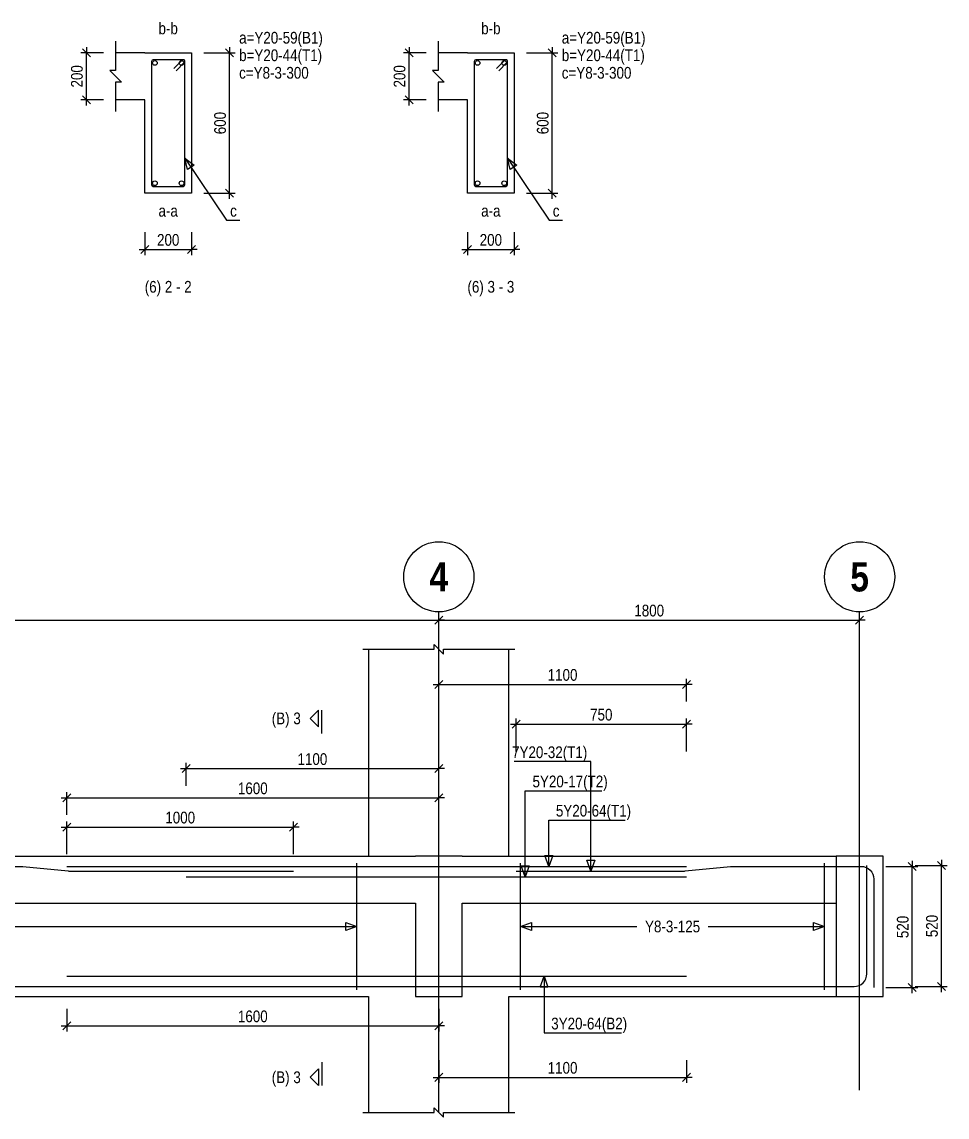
# Model space of a CAD drawing. Extents: x 0 to 206258, y -403073 to 0.
# Drawn here: x 54177 to 62092, y -291084 to -281719 of the extents above; entities that cross this region are included whole.
import ezdxf
from ezdxf.enums import TextEntityAlignment as Align
from ezdxf.lldxf.tags import DXFTag

# ---------------------------------------------------------------- set-up
doc = ezdxf.new("R2010")
doc.units = 0
doc.header["$LTSCALE"] = 1000
for name, color, linetype in [('Axis Circle(Dir 2)', 150, 'Continuous'), ('Axis Label(Dir 1)', 7, 'Continuous'), ('Axis Line(Dir 2)', 150, 'CENTER2'), ('Break Line', 5, 'Continuous'), ('Dimension Line', 5, 'Continuous'), ('Front Elevation Line', 40, 'Continuous'), ('Leader Line', 5, 'Continuous'), ('Link Line', 3, 'Continuous'), ('Rebar Label', 6, 'Continuous'), ('Rebar Line', 7, 'Continuous'), ('Section Label', 1, 'Continuous'), ('Section Line', 1, 'Continuous'), ('Top Rebar Label', 6, 'Continuous'), ('Top Rebar Line', 7, 'Continuous')]:
    doc.layers.add(name, color=color, linetype=linetype)
for name, color, linetype, true_color in [('Back Elevation Line', 191, 'HIDDEN2', 0xd4aaff), ('Beam Line(D)', 112, 'Continuous', 0x00bd5e), ('Link Label', 94, 'Continuous', 0x008100)]:
    doc.layers.add(name, color=color, linetype=linetype, true_color=true_color)
doc.styles.add('Axis Label(Dir 1)', font='ARIALNB.TTF', dxfattribs={"height": 250})
doc.styles.add('Dimension Text', font='ARIALN.TTF', dxfattribs={"height": 100})
doc.styles.add('Link Label', font='ARIALN.TTF', dxfattribs={"height": 100})
doc.styles.add('Rebar Label', font='ARIALN.TTF', dxfattribs={"height": 100})
doc.styles.add('Section Label', font='ARIALN.TTF', dxfattribs={"height": 100})
doc.styles.add('Top Rebar Label', font='ARIALN.TTF', dxfattribs={"height": 100})
tags = doc.linetypes.add('CENTER2', pattern=[1.125, 0.75, -0.125, 0.125, -0.125]).pattern_tags.tags
tags[10:11] = [DXFTag(74, 4), DXFTag(75, 0), DXFTag(340, '0'), DXFTag(46, 0.0), DXFTag(50, 0.0), DXFTag(44, 0.0), DXFTag(45, 0.0)]
tags[8:9] = [DXFTag(74, 4), DXFTag(75, 0), DXFTag(340, '0'), DXFTag(46, 0.0), DXFTag(50, 0.0), DXFTag(44, 0.0), DXFTag(45, 0.0)]
tags[6:7] = [DXFTag(74, 4), DXFTag(75, 0), DXFTag(340, '0'), DXFTag(46, 0.0), DXFTag(50, 0.0), DXFTag(44, 0.0), DXFTag(45, 0.0)]
tags[4:5] = [DXFTag(74, 4), DXFTag(75, 0), DXFTag(340, '0'), DXFTag(46, 0.0), DXFTag(50, 0.0), DXFTag(44, 0.0), DXFTag(45, 0.0)]
tags = doc.linetypes.add('HIDDEN2', pattern=[0.1875, 0.125, -0.0625]).pattern_tags.tags
tags[6:7] = [DXFTag(74, 4), DXFTag(75, 0), DXFTag(340, '0'), DXFTag(46, 0.0), DXFTag(50, 0.0), DXFTag(44, 0.0), DXFTag(45, 0.0)]
tags[4:5] = [DXFTag(74, 4), DXFTag(75, 0), DXFTag(340, '0'), DXFTag(46, 0.0), DXFTag(50, 0.0), DXFTag(44, 0.0), DXFTag(45, 0.0)]
doc.dimstyles.new('BEAM', dxfattribs={"dimtxt": 100, "dimasz": 30, "dimexe": 48.3, "dimexo": 103.5, "dimgap": 30, "dimtad": 1, "dimtoh": 1, "dimdec": 1, "dimlfac": 0.5, "dimdsep": 46, "dimtxsty": 'Dimension Text', "dimblk": 'PCDIM_TICK', "dimcen": 0.09, "dimclrd": 5, "dimclre": 5, "dimclrt": 5, "dimadec": 1, "dimazin": 0, "dimtp": 1, "dimtm": 1, "dimtfac": 1, "dimtdec": 4, "dimtofl": 0, "dimtmove": 0, "dimatfit": 3, "dimfxl": 1, "dimtolj": 1, "dimtzin": 0, "dimarcsym": 0})

# ---------------------------------------------------------------- blocks, each defined once
blk = doc.blocks.new('PCDIM_TICK')
at = {"layer": 'Dimension Line', "color": 0, "transparency": 33554687}
for p, q in [((1.15, 1.15), (-1.15, -1.15)), ((1.61, 0), (0, 0))]:
    blk.add_line(p, q, dxfattribs=at)
blk = doc.blocks.new('*U3566')
at = {"layer": 'Dimension Line', "color": 5, "true_color": 0x0000ff, "transparency": 16777216}
for p, q in [((55732.4, -281984.3), (56002.2, -281984.3)), ((55953.9, -283184.3), (55953.9, -281984.3)), ((55732.4, -283184.3), (56002.2, -283184.3))]:
    blk.add_line(p, q, dxfattribs=at)
at = {"layer": 'Dimension Line', "color": 5, "true_color": 0x0000ff, "transparency": 16777216, "xscale": 30, "yscale": 30}
for p, rotation in [((55953.9, -281984.3), 89.99999999999447), ((55953.9, -283184.3), 269.9999999999834)]:
    blk.add_blockref('PCDIM_TICK', p, dxfattribs=dict(at, rotation=rotation))
at = {"layer": 'Dimension Line', "color": 5, "true_color": 0x0000ff, "transparency": 16777216, "insert": (55923.9, -282584.3), "char_height": 100, "width": 181.97, "attachment_point": 8, "rotation": 90, "style": 'Dimension Text'}
blk.add_mtext('600', dxfattribs=at)
blk = doc.blocks.new('*U3567')
at = {"layer": 'Dimension Line', "color": 5, "true_color": 0x0000ff, "transparency": 16777216}
for p, q in [((54875.4, -281984.3), (54680.6, -281984.3)), ((54728.9, -282384.3), (54728.9, -281984.3)), ((54875.4, -282384.3), (54680.6, -282384.3))]:
    blk.add_line(p, q, dxfattribs=at)
at = {"layer": 'Dimension Line', "color": 5, "true_color": 0x0000ff, "transparency": 16777216, "xscale": 30, "yscale": 30}
for p, rotation in [((54728.9, -281984.3), 89.99999999999447), ((54728.9, -282384.3), 269.9999999999834)]:
    blk.add_blockref('PCDIM_TICK', p, dxfattribs=dict(at, rotation=rotation))
at = {"layer": 'Dimension Line', "color": 5, "true_color": 0x0000ff, "transparency": 16777216, "insert": (54698.9, -282184.3), "char_height": 100, "width": 182.775, "attachment_point": 8, "rotation": 90, "style": 'Dimension Text'}
blk.add_mtext('200', dxfattribs=at)
blk = doc.blocks.new('*U3568')
at = {"layer": 'Dimension Line', "color": 5, "true_color": 0x0000ff, "transparency": 16777216}
for p, q in [((55228.9, -283517.8), (55228.9, -283712.6)), ((55628.9, -283517.8), (55628.9, -283712.6)), ((55228.9, -283664.3), (55628.9, -283664.3))]:
    blk.add_line(p, q, dxfattribs=at)
at = {"layer": 'Dimension Line', "color": 5, "true_color": 0x0000ff, "transparency": 16777216, "xscale": 30, "yscale": 30, "rotation": 180.0000000000004}
blk.add_blockref('PCDIM_TICK', (55228.9, -283664.3), dxfattribs=at)
at = {"layer": 'Dimension Line', "color": 5, "true_color": 0x0000ff, "transparency": 16777216, "xscale": 30, "yscale": 30}
blk.add_blockref('PCDIM_TICK', (55628.9, -283664.3), dxfattribs=at)
at = {"layer": 'Dimension Line', "color": 5, "true_color": 0x0000ff, "transparency": 16777216, "insert": (55428.9, -283634.3), "char_height": 100, "width": 182.775, "attachment_point": 8, "style": 'Dimension Text'}
blk.add_mtext('200', dxfattribs=at)
blk = doc.blocks.new('*U3569')
at = {"layer": 'Dimension Line', "color": 5, "true_color": 0x0000ff, "transparency": 16777216}
for p, q in [((58492.6, -281984.3), (58762.4, -281984.3)), ((58714.1, -283184.3), (58714.1, -281984.3)), ((58492.6, -283184.3), (58762.4, -283184.3))]:
    blk.add_line(p, q, dxfattribs=at)
at = {"layer": 'Dimension Line', "color": 5, "true_color": 0x0000ff, "transparency": 16777216, "xscale": 30, "yscale": 30}
for p, rotation in [((58714.1, -281984.3), 89.99999999999447), ((58714.1, -283184.3), 269.9999999999834)]:
    blk.add_blockref('PCDIM_TICK', p, dxfattribs=dict(at, rotation=rotation))
at = {"layer": 'Dimension Line', "color": 5, "true_color": 0x0000ff, "transparency": 16777216, "insert": (58684.1, -282584.3), "char_height": 100, "width": 181.97, "attachment_point": 8, "rotation": 90, "style": 'Dimension Text'}
blk.add_mtext('600', dxfattribs=at)
blk = doc.blocks.new('*U3570')
at = {"layer": 'Dimension Line', "color": 5, "true_color": 0x0000ff, "transparency": 16777216}
for p, q in [((57635.6, -281984.3), (57440.8, -281984.3)), ((57489.1, -282384.3), (57489.1, -281984.3)), ((57635.6, -282384.3), (57440.8, -282384.3))]:
    blk.add_line(p, q, dxfattribs=at)
at = {"layer": 'Dimension Line', "color": 5, "true_color": 0x0000ff, "transparency": 16777216, "xscale": 30, "yscale": 30}
for p, rotation in [((57489.1, -281984.3), 89.99999999999447), ((57489.1, -282384.3), 269.9999999999834)]:
    blk.add_blockref('PCDIM_TICK', p, dxfattribs=dict(at, rotation=rotation))
at = {"layer": 'Dimension Line', "color": 5, "true_color": 0x0000ff, "transparency": 16777216, "insert": (57459.1, -282184.3), "char_height": 100, "width": 182.775, "attachment_point": 8, "rotation": 90, "style": 'Dimension Text'}
blk.add_mtext('200', dxfattribs=at)
blk = doc.blocks.new('*U3571')
at = {"layer": 'Dimension Line', "color": 5, "true_color": 0x0000ff, "transparency": 16777216}
for p, q in [((57989.1, -283517.8), (57989.1, -283712.6)), ((58389.1, -283517.8), (58389.1, -283712.6)), ((57989.1, -283664.3), (58389.1, -283664.3))]:
    blk.add_line(p, q, dxfattribs=at)
at = {"layer": 'Dimension Line', "color": 5, "true_color": 0x0000ff, "transparency": 16777216, "xscale": 30, "yscale": 30, "rotation": 180.0000000000004}
blk.add_blockref('PCDIM_TICK', (57989.1, -283664.3), dxfattribs=at)
at = {"layer": 'Dimension Line', "color": 5, "true_color": 0x0000ff, "transparency": 16777216, "xscale": 30, "yscale": 30}
blk.add_blockref('PCDIM_TICK', (58389.1, -283664.3), dxfattribs=at)
at = {"layer": 'Dimension Line', "color": 5, "true_color": 0x0000ff, "transparency": 16777216, "insert": (58189.1, -283634.3), "char_height": 100, "width": 182.775, "attachment_point": 8, "style": 'Dimension Text'}
blk.add_mtext('200', dxfattribs=at)
blk = doc.blocks.new('*U3606')
at = {"layer": 'Dimension Line', "color": 5, "true_color": 0x0000ff, "transparency": 16777216}
for p, q in [((54561.6, -288836.8), (54561.6, -288556)), ((54561.6, -288604.3), (56501.6, -288604.3)), ((56501.6, -288836.8), (56501.6, -288556))]:
    blk.add_line(p, q, dxfattribs=at)
at = {"layer": 'Dimension Line', "color": 5, "true_color": 0x0000ff, "transparency": 16777216, "xscale": 30, "yscale": 30, "rotation": 180.0000000000004}
blk.add_blockref('PCDIM_TICK', (54561.6, -288604.3), dxfattribs=at)
at = {"layer": 'Dimension Line', "color": 5, "true_color": 0x0000ff, "transparency": 16777216, "xscale": 30, "yscale": 30}
blk.add_blockref('PCDIM_TICK', (56501.6, -288604.3), dxfattribs=at)
at = {"layer": 'Dimension Line', "color": 5, "true_color": 0x0000ff, "transparency": 16777216, "insert": (55531.6, -288574.3), "char_height": 100, "width": 238.405, "attachment_point": 8, "style": 'Dimension Text'}
blk.add_mtext('1000', dxfattribs=at)
blk = doc.blocks.new('*U3607')
at = {"layer": 'Dimension Line', "color": 5, "true_color": 0x0000ff, "transparency": 16777216}
for p, q in [((54561.6, -288500.8), (54561.6, -288306)), ((54561.6, -288354.3), (57743.6, -288354.3)), ((57743.6, -288500.8), (57743.6, -288306))]:
    blk.add_line(p, q, dxfattribs=at)
at = {"layer": 'Dimension Line', "color": 5, "true_color": 0x0000ff, "transparency": 16777216, "xscale": 30, "yscale": 30, "rotation": 180.0000000000004}
blk.add_blockref('PCDIM_TICK', (54561.6, -288354.3), dxfattribs=at)
at = {"layer": 'Dimension Line', "color": 5, "true_color": 0x0000ff, "transparency": 16777216, "xscale": 30, "yscale": 30}
blk.add_blockref('PCDIM_TICK', (57743.6, -288354.3), dxfattribs=at)
at = {"layer": 'Dimension Line', "color": 5, "true_color": 0x0000ff, "transparency": 16777216, "insert": (56152.6, -288324.3), "char_height": 100, "width": 238.405, "attachment_point": 8, "style": 'Dimension Text'}
blk.add_mtext('1600', dxfattribs=at)
blk = doc.blocks.new('*U3608')
at = {"layer": 'Dimension Line', "color": 5, "true_color": 0x0000ff, "transparency": 16777216}
for p, q in [((55581.6, -288250.8), (55581.6, -288056)), ((57743.6, -288250.8), (57743.6, -288056)), ((55581.6, -288104.3), (57743.6, -288104.3))]:
    blk.add_line(p, q, dxfattribs=at)
at = {"layer": 'Dimension Line', "color": 5, "true_color": 0x0000ff, "transparency": 16777216, "xscale": 30, "yscale": 30, "rotation": 180.0000000000004}
blk.add_blockref('PCDIM_TICK', (55581.6, -288104.3), dxfattribs=at)
at = {"layer": 'Dimension Line', "color": 5, "true_color": 0x0000ff, "transparency": 16777216, "xscale": 30, "yscale": 30}
blk.add_blockref('PCDIM_TICK', (57743.6, -288104.3), dxfattribs=at)
at = {"layer": 'Dimension Line', "color": 5, "true_color": 0x0000ff, "transparency": 16777216, "insert": (56662.6, -288074.3), "char_height": 100, "width": 238.405, "attachment_point": 8, "style": 'Dimension Text'}
blk.add_mtext('1100', dxfattribs=at)
blk = doc.blocks.new('*U3609')
at = {"layer": 'Dimension Line', "color": 5, "true_color": 0x0000ff, "transparency": 16777216}
for p, q in [((54561.6, -290157.8), (54561.6, -290352.6)), ((57743.6, -290157.8), (57743.6, -290352.6)), ((54561.6, -290304.3), (57743.6, -290304.3))]:
    blk.add_line(p, q, dxfattribs=at)
at = {"layer": 'Dimension Line', "color": 5, "true_color": 0x0000ff, "transparency": 16777216, "xscale": 30, "yscale": 30, "rotation": 180.0000000000004}
blk.add_blockref('PCDIM_TICK', (54561.6, -290304.3), dxfattribs=at)
at = {"layer": 'Dimension Line', "color": 5, "true_color": 0x0000ff, "transparency": 16777216, "xscale": 30, "yscale": 30}
blk.add_blockref('PCDIM_TICK', (57743.6, -290304.3), dxfattribs=at)
at = {"layer": 'Dimension Line', "color": 5, "true_color": 0x0000ff, "transparency": 16777216, "insert": (56152.6, -290274.3), "char_height": 100, "width": 238.405, "attachment_point": 8, "style": 'Dimension Text'}
blk.add_mtext('1600', dxfattribs=at)
blk = doc.blocks.new('*U3612')
at = {"layer": 'Dimension Line', "color": 5, "true_color": 0x0000ff, "transparency": 16777216}
for p, q in [((47343.6, -286980.8), (47343.6, -286786)), ((47343.6, -286834.3), (57743.6, -286834.3)), ((57743.6, -286980.8), (57743.6, -286786))]:
    blk.add_line(p, q, dxfattribs=at)
at = {"layer": 'Dimension Line', "color": 5, "true_color": 0x0000ff, "transparency": 16777216, "xscale": 30, "yscale": 30, "rotation": 180.0000000000004}
blk.add_blockref('PCDIM_TICK', (47343.6, -286834.3), dxfattribs=at)
at = {"layer": 'Dimension Line', "color": 5, "true_color": 0x0000ff, "transparency": 16777216, "xscale": 30, "yscale": 30}
blk.add_blockref('PCDIM_TICK', (57743.6, -286834.3), dxfattribs=at)
at = {"layer": 'Dimension Line', "color": 5, "true_color": 0x0000ff, "transparency": 16777216, "insert": (52543.6, -286804.3), "char_height": 100, "width": 245.979, "attachment_point": 8, "style": 'Dimension Text'}
blk.add_mtext('5200', dxfattribs=at)
blk = doc.blocks.new('*U3622')
at = {"layer": 'Dimension Line', "color": 5, "true_color": 0x0000ff, "transparency": 16777216}
for p, q in [((58405.6, -287956.8), (58405.6, -287676)), ((59861.6, -287956.8), (59861.6, -287676)), ((58405.6, -287724.3), (59861.6, -287724.3))]:
    blk.add_line(p, q, dxfattribs=at)
at = {"layer": 'Dimension Line', "color": 5, "true_color": 0x0000ff, "transparency": 16777216, "xscale": 30, "yscale": 30, "rotation": 180.0000000000004}
blk.add_blockref('PCDIM_TICK', (58405.6, -287724.3), dxfattribs=at)
at = {"layer": 'Dimension Line', "color": 5, "true_color": 0x0000ff, "transparency": 16777216, "xscale": 30, "yscale": 30}
blk.add_blockref('PCDIM_TICK', (59861.6, -287724.3), dxfattribs=at)
at = {"layer": 'Dimension Line', "color": 5, "true_color": 0x0000ff, "transparency": 16777216, "insert": (59133.6, -287694.3), "char_height": 100, "width": 180.831, "attachment_point": 8, "style": 'Dimension Text'}
blk.add_mtext('750', dxfattribs=at)
blk = doc.blocks.new('*U3623')
at = {"layer": 'Dimension Line', "color": 5, "true_color": 0x0000ff, "transparency": 16777216}
for p, q in [((57743.6, -287530.8), (57743.6, -287336)), ((57743.6, -287384.3), (59861.6, -287384.3)), ((59861.6, -287530.8), (59861.6, -287336))]:
    blk.add_line(p, q, dxfattribs=at)
at = {"layer": 'Dimension Line', "color": 5, "true_color": 0x0000ff, "transparency": 16777216, "xscale": 30, "yscale": 30, "rotation": 180.0000000000004}
blk.add_blockref('PCDIM_TICK', (57743.6, -287384.3), dxfattribs=at)
at = {"layer": 'Dimension Line', "color": 5, "true_color": 0x0000ff, "transparency": 16777216, "xscale": 30, "yscale": 30}
blk.add_blockref('PCDIM_TICK', (59861.6, -287384.3), dxfattribs=at)
at = {"layer": 'Dimension Line', "color": 5, "true_color": 0x0000ff, "transparency": 16777216, "insert": (58802.6, -287354.3), "char_height": 100, "width": 238.405, "attachment_point": 8, "style": 'Dimension Text'}
blk.add_mtext('1100', dxfattribs=at)
blk = doc.blocks.new('*U3624')
at = {"layer": 'Dimension Line', "color": 5, "true_color": 0x0000ff, "transparency": 16777216}
for p, q in [((57743.6, -290597.8), (57743.6, -290792.6)), ((59861.6, -290597.8), (59861.6, -290792.6)), ((57743.6, -290744.3), (59861.6, -290744.3))]:
    blk.add_line(p, q, dxfattribs=at)
at = {"layer": 'Dimension Line', "color": 5, "true_color": 0x0000ff, "transparency": 16777216, "xscale": 30, "yscale": 30, "rotation": 180.0000000000004}
blk.add_blockref('PCDIM_TICK', (57743.6, -290744.3), dxfattribs=at)
at = {"layer": 'Dimension Line', "color": 5, "true_color": 0x0000ff, "transparency": 16777216, "xscale": 30, "yscale": 30}
blk.add_blockref('PCDIM_TICK', (59861.6, -290744.3), dxfattribs=at)
at = {"layer": 'Dimension Line', "color": 5, "true_color": 0x0000ff, "transparency": 16777216, "insert": (58802.6, -290714.3), "char_height": 100, "width": 238.405, "attachment_point": 8, "style": 'Dimension Text'}
blk.add_mtext('1100', dxfattribs=at)
blk = doc.blocks.new('*U3625')
at = {"layer": 'Dimension Line', "color": 5, "true_color": 0x0000ff, "transparency": 16777216}
for p, q in [((61569.1, -288940.3), (61841.9, -288940.3)), ((61793.6, -289976.3), (61793.6, -288940.3)), ((61569.1, -289976.3), (61841.9, -289976.3))]:
    blk.add_line(p, q, dxfattribs=at)
at = {"layer": 'Dimension Line', "color": 5, "true_color": 0x0000ff, "transparency": 16777216, "xscale": 30, "yscale": 30}
for p, rotation in [((61793.6, -288940.3), 89.99999999999447), ((61793.6, -289976.3), 269.9999999999834)]:
    blk.add_blockref('PCDIM_TICK', p, dxfattribs=dict(at, rotation=rotation))
at = {"layer": 'Dimension Line', "color": 5, "true_color": 0x0000ff, "transparency": 16777216, "insert": (61763.6, -289458.3), "char_height": 100, "width": 181.501, "attachment_point": 8, "rotation": 90, "style": 'Dimension Text'}
blk.add_mtext('520', dxfattribs=at)
blk = doc.blocks.new('*U3626')
at = {"layer": 'Dimension Line', "color": 5, "true_color": 0x0000ff, "transparency": 16777216}
for p, q in [((61819.1, -288932.3), (62091.9, -288932.3)), ((62043.6, -289968.3), (62043.6, -288932.3)), ((61819.1, -289968.3), (62091.9, -289968.3))]:
    blk.add_line(p, q, dxfattribs=at)
at = {"layer": 'Dimension Line', "color": 5, "true_color": 0x0000ff, "transparency": 16777216, "xscale": 30, "yscale": 30}
for p, rotation in [((62043.6, -288932.3), 89.99999999999447), ((62043.6, -289968.3), 269.9999999999834)]:
    blk.add_blockref('PCDIM_TICK', p, dxfattribs=dict(at, rotation=rotation))
at = {"layer": 'Dimension Line', "color": 5, "true_color": 0x0000ff, "transparency": 16777216, "insert": (62013.6, -289450.3), "char_height": 100, "width": 181.501, "attachment_point": 8, "rotation": 90, "style": 'Dimension Text'}
blk.add_mtext('520', dxfattribs=at)
blk = doc.blocks.new('*U3627')
at = {"layer": 'Dimension Line', "color": 5, "true_color": 0x0000ff, "transparency": 16777216}
for p, q in [((57743.6, -286980.8), (57743.6, -286786)), ((57743.6, -286834.3), (61343.6, -286834.3)), ((61343.6, -286980.8), (61343.6, -286786))]:
    blk.add_line(p, q, dxfattribs=at)
at = {"layer": 'Dimension Line', "color": 5, "true_color": 0x0000ff, "transparency": 16777216, "xscale": 30, "yscale": 30, "rotation": 180.0000000000004}
blk.add_blockref('PCDIM_TICK', (57743.6, -286834.3), dxfattribs=at)
at = {"layer": 'Dimension Line', "color": 5, "true_color": 0x0000ff, "transparency": 16777216, "xscale": 30, "yscale": 30}
blk.add_blockref('PCDIM_TICK', (61343.6, -286834.3), dxfattribs=at)
at = {"layer": 'Dimension Line', "color": 5, "true_color": 0x0000ff, "transparency": 16777216, "insert": (59543.6, -286804.3), "char_height": 100, "width": 238.405, "attachment_point": 8, "style": 'Dimension Text'}
blk.add_mtext('1800', dxfattribs=at)

msp = doc.modelspace()

# ---------------------------------------------------------------- linework, layer by layer
at = {"layer": 'Axis Circle(Dir 2)', "transparency": 33554687}
for centre in [(57743.647, -286464.284), (61343.647, -286464.284)]:
    msp.add_circle(centre, 300, dxfattribs=at)
at = {"layer": 'Axis Line(Dir 2)', "transparency": 33554687}
for points in [[(57743.647, -291044.284), (57743.647, -286764.284)], [(61343.647, -290854.284), (61343.647, -286764.284)]]:
    msp.add_lwpolyline(points, dxfattribs=at)
at = {"layer": 'Back Elevation Line', "transparency": 33554687}
for points in [[(47543.647, -288854.284), (57543.647, -288854.284)], [(57943.647, -288854.284), (57543.647, -288854.284)], [(57943.647, -288854.284), (61143.647, -288854.284)], [(61543.647, -288854.284), (61143.647, -288854.284)], [(61543.647, -288854.284), (61143.647, -288854.284)], [(61543.647, -290054.284), (61543.647, -288854.284)], [(61543.647, -290054.284), (61543.647, -288854.284)], [(47543.647, -289254.284), (57543.647, -289254.284)], [(57543.646, -289254.284), (57543.647, -290054.284)], [(57943.647, -290054.284), (57943.647, -289254.284)], [(57943.647, -289254.284), (61143.647, -289254.284)], [(61143.647, -289254.284), (61143.647, -290054.284)], [(61143.647, -289254.284), (61143.647, -290054.284)], [(57543.647, -290054.284), (57943.647, -290054.284)], [(61143.647, -290054.284), (61543.647, -290054.284)], [(61143.647, -290054.284), (61543.647, -290054.284)]]:
    msp.add_lwpolyline(points, dxfattribs=at)
at = {"layer": 'Beam Line(D)', "transparency": 33554687}
for points in [[(55228.885, -281984.284), (55628.885, -281984.284), (55628.885, -283184.284), (55228.885, -283184.284), (55228.885, -282384.284), (54978.885, -282384.284)], [(55228.885, -281984.284), (54978.885, -281984.284)], [(55228.885, -281984.284), (55228.885, -281984.284)], [(57989.124, -281984.284), (58389.124, -281984.284), (58389.124, -283184.284), (57989.124, -283184.284), (57989.124, -282384.284), (57739.124, -282384.284)], [(57989.124, -281984.284), (57739.124, -281984.284)], [(57989.124, -281984.284), (57989.124, -281984.284)], [(57143.647, -287084.284), (57143.647, -288854.284)], [(58343.647, -288854.284), (58343.647, -287084.284)], [(47943.647, -288854.284), (57143.647, -288854.284)], [(58343.647, -288854.284), (61143.647, -288854.284)], [(61543.647, -288854.284), (61143.647, -288854.284)], [(61543.647, -290054.284), (61543.647, -288854.284)], [(47943.647, -290054.284), (57143.647, -290054.284)], [(57143.647, -290054.284), (57143.647, -291044.284)], [(58343.647, -291044.284), (58343.647, -290054.284)], [(58343.647, -290054.284), (61143.647, -290054.284)], [(61143.647, -290054.284), (61543.647, -290054.284)]]:
    msp.add_lwpolyline(points, dxfattribs=at)
at = {"layer": 'Break Line', "transparency": 33554687}
for points in [[(54978.885, -281884.284), (54978.885, -282134.284), (54928.885, -282134.284), (55028.885, -282234.284), (54978.885, -282234.284), (54978.885, -282484.284)], [(57739.124, -281884.284), (57739.124, -282134.284), (57689.124, -282134.284), (57789.124, -282234.284), (57739.124, -282234.284), (57739.124, -282484.284)], [(57093.647, -287084.284), (57703.647, -287084.284), (57703.647, -287044.284), (57783.647, -287124.284), (57783.647, -287084.284), (58393.647, -287084.284)], [(57093.647, -291044.284), (57703.647, -291044.284), (57703.647, -291004.284), (57783.647, -291084.284), (57783.647, -291044.284), (58393.647, -291044.284)]]:
    msp.add_lwpolyline(points, dxfattribs=at)
at = {"layer": 'Front Elevation Line', "transparency": 33554687}
for points in [[(61543.647, -288854.284), (61143.647, -288854.284)], [(61143.647, -288854.284), (61143.647, -290054.284)], [(61543.647, -290054.284), (61543.647, -288854.284)], [(61143.647, -290054.284), (61543.647, -290054.284)]]:
    msp.add_lwpolyline(points, dxfattribs=at)
at = {"layer": 'Leader Line', "transparency": 33554687}
for points in [[(55651.826, -282943.008), (55595.141, -282981.297), (55570.885, -282884.283), (55651.826, -282943.008)], [(55570.885, -282884.283), (55928.885, -283414.284), (56042.014, -283414.284)], [(58412.065, -282943.009), (58355.381, -282981.298), (58331.124, -282884.284), (58412.065, -282943.009)], [(58331.124, -282884.284), (58689.124, -283414.284), (58802.253, -283414.284)], [(59043.647, -288980.284), (59043.646, -288044.284), (58388.655, -288044.284)], [(58483.647, -289030.284), (58483.647, -288294.284), (59138.638, -288294.284)], [(58683.647, -288940.284), (58683.647, -288544.284), (59338.638, -288544.284)], [(58649.445, -288846.314), (58717.849, -288846.314), (58683.647, -288940.284), (58649.445, -288846.314)], [(59009.445, -288886.314), (59077.849, -288886.314), (59043.647, -288980.284), (59009.445, -288886.314)], [(58449.445, -288936.314), (58517.849, -288936.314), (58483.647, -289030.284), (58449.445, -288936.314)], [(52848.29, -289454.284), (57043.646, -289454.284), (56949.677, -289488.486), (56949.677, -289420.082), (57043.646, -289454.284)], [(58443.647, -289454.284), (58537.616, -289420.082), (58537.616, -289488.486), (58443.647, -289454.284), (59439.003, -289454.284)], [(60048.291, -289454.284), (61043.646, -289454.284), (60949.677, -289488.486), (60949.677, -289420.082), (61043.646, -289454.284)], [(58677.849, -289972.253), (58609.445, -289972.253), (58643.647, -289878.284), (58677.849, -289972.253)], [(58643.647, -289878.284), (58643.647, -290364.284), (59306.32, -290364.284)]]:
    msp.add_lwpolyline(points, dxfattribs=at)
at = {"layer": 'Link Line', "transparency": 33554687}
for p, q in [((57043.646, -289996.284), (57043.646, -288912.284)), ((58443.647, -289996.284), (58443.647, -288912.284)), ((61043.646, -289996.284), (61043.646, -288912.284))]:
    msp.add_line(p, q, dxfattribs=at)
for points in [[(55496.074, -282136.894), (55566.785, -282066.183, 0.66817864), (55556.885, -282042.284), (55300.885, -282042.284, 0.41421356), (55286.885, -282056.284), (55286.885, -283112.284, 0.41421356), (55300.885, -283126.284), (55556.885, -283126.284, 0.41421356), (55570.885, -283112.284), (55570.885, -282056.284, 0.66817864), (55546.986, -282046.384), (55476.275, -282117.095)], [(58256.313, -282136.894), (58327.023, -282066.183, 0.66817864), (58317.124, -282042.284), (58061.124, -282042.284, 0.41421356), (58047.124, -282056.284), (58047.124, -283112.284, 0.41421356), (58061.124, -283126.284), (58317.124, -283126.284, 0.41421356), (58331.124, -283112.284), (58331.124, -282056.284, 0.66817864), (58307.224, -282046.384), (58236.514, -282117.095)]]:
    msp.add_lwpolyline(points, format="xyb", dxfattribs=at)
at = {"layer": 'Rebar Line', "transparency": 33554687}
msp.add_lwpolyline([(46881.647, -289368.284), (46881.647, -289858.328, 0.41421356), (46991.602, -289968.284), (61295.691, -289968.284, 0.41421354), (61405.646, -289858.328), (61405.646, -288932.284)], format="xyb", dxfattribs=at)
msp.add_lwpolyline([(54561.647, -289878.284), (59861.647, -289878.284)], dxfattribs=at)
for centre in [(55314.885, -282070.284), (55542.885, -282070.284), (58075.124, -282070.284), (58303.124, -282070.284), (55314.885, -283098.284), (55542.885, -283098.284), (58075.124, -283098.284), (58303.124, -283098.284)]:
    msp.add_circle(centre, 20, dxfattribs=at)
at = {"layer": 'Section Line', "transparency": 33554687}
for points in [[(56713.646, -287604.284), (56642.935, -287674.994), (56713.646, -287745.705), (56713.646, -287604.284)], [(56743.646, -287804.284), (56743.646, -287604.284)], [(56713.646, -290814.284), (56713.646, -290814.284), (56642.935, -290743.573), (56713.646, -290672.862), (56713.646, -290814.284)], [(56743.646, -290614.284), (56743.646, -290814.284)]]:
    msp.add_lwpolyline(points, dxfattribs=at)
at = {"layer": 'Top Rebar Line', "transparency": 33554687}
for points in [[(46821.647, -289540.284), (46821.647, -289050.239, -0.41421356), (46931.602, -288940.284), (54174.163, -288940.284, -0.02492232), (54185.104, -288940.829), (54574.19, -288979.738, 0.02492232), (54585.131, -288980.284), (56501.647, -288980.284)], [(58405.646, -288980.284), (59840.162, -288980.284, 0.02492232), (59851.103, -288979.738), (60240.189, -288940.829, -0.02492232), (60251.13, -288940.284), (61355.691, -288940.284, -0.41421356), (61465.646, -289050.239), (61465.646, -289976.284)]]:
    msp.add_lwpolyline(points, format="xyb", dxfattribs=at)
for points in [[(54561.647, -288940.284), (59861.647, -288940.284)], [(55581.647, -289030.284), (59861.647, -289030.284)]]:
    msp.add_lwpolyline(points, dxfattribs=at)

# ---------------------------------------------------------------- texts
at = {"layer": 'Axis Label(Dir 1)', "transparency": 33554687, "style": 'Axis Label(Dir 1)'}
for s, p in [('4', (57743.647, -286464.284)), ('5', (61343.647, -286464.284))]:
    msp.add_text(s, height=250, dxfattribs=at).set_placement(p, align=Align.MIDDLE_CENTER)
at = {"layer": 'Link Label', "transparency": 33554687, "style": 'Link Label'}
for s, p in [(' c=Y8-3-300', (56003.885, -282204.284)), (' c=Y8-3-300', (58764.124, -282204.284)), ('c', (55958.885, -283384.284)), ('c', (58719.124, -283384.284))]:
    msp.add_text(s, height=100, dxfattribs=at).set_placement(p)
msp.add_text('Y8-3-125', height=100, dxfattribs=at).set_placement((59743.647, -289454.284), align=Align.MIDDLE_CENTER)
at = {"layer": 'Rebar Label', "transparency": 33554687, "style": 'Rebar Label'}
for s, p in [('b-b', (55428.885, -281854.284)), ('b-b', (58189.124, -281854.284)), ('a-a', (55428.885, -283414.284)), ('a-a', (58189.124, -283414.284))]:
    msp.add_text(s, height=100, dxfattribs=at).set_placement(p, align=Align.BOTTOM_CENTER)
for s, p in [(' a=Y20-59(B1)', (56003.885, -281904.284)), (' a=Y20-59(B1)', (58764.124, -281904.284)), (' 3Y20-64(B2)', (58673.647, -290334.284))]:
    msp.add_text(s, height=100, dxfattribs=at).set_placement(p)
at = {"layer": 'Section Label', "transparency": 33554687, "style": 'Section Label'}
for s, p in [('(6) 2 - 2', (55428.885, -284064.284)), ('(6) 3 - 3', (58189.124, -284064.284))]:
    msp.add_text(s, height=100, dxfattribs=at).set_placement(p, align=Align.BOTTOM_CENTER)
for p in [(56562.935, -287674.994), (56562.935, -290743.573)]:
    msp.add_text('(B) 3', height=100, dxfattribs=at).set_placement(p, align=Align.MIDDLE_RIGHT)
at = {"layer": 'Top Rebar Label', "transparency": 33554687, "style": 'Top Rebar Label'}
for s, p in [(' b=Y20-44(T1)', (56003.885, -282054.284)), (' b=Y20-44(T1)', (58764.124, -282054.284)), (' 5Y20-17(T2)', (58513.647, -288264.284)), (' 5Y20-64(T1)', (58713.647, -288514.284))]:
    msp.add_text(s, height=100, dxfattribs=at).set_placement(p)
msp.add_text(' 7Y20-32(T1)', height=100, dxfattribs=at).set_placement((59013.646, -288014.284), align=Align.RIGHT)

# ---------------------------------------------------------------- dimensions: what is measured, and where the dimension line sits
at = {"layer": 'Dimension Line', "transparency": 33554687}
for base, p1, p2, text, picture, middle in [((54728.885, -282184.284), (54978.885, -282384.284), (54978.885, -281984.284), '200', '*U3567', (54728.885, -282184.284)), ((55953.885, -282584.284), (55628.885, -283184.284), (55628.885, -281984.284), '600', '*U3566', (55953.885, -282584.284)), ((57489.124, -282184.284), (57739.124, -282384.284), (57739.124, -281984.284), '200', '*U3570', (57489.124, -282184.284)), ((58714.124, -282584.284), (58389.124, -283184.284), (58389.124, -281984.284), '600', '*U3569', (58714.124, -282584.284)), ((61793.646, -289458.284), (61465.646, -289976.284), (61465.646, -288940.284), '520', '*U3625', (61793.646, -289458.284)), ((62043.646, -289450.284), (61715.646, -289968.284), (61715.646, -288932.284), '520', '*U3626', (62043.646, -289450.284))]:
    dim = msp.add_linear_dim(base=base, p1=p1, p2=p2, angle=90, text=text, dimstyle='BEAM', override={"dimscale": 1, "dimtxt": 100, "dimasz": 30, "dimexe": 48.3, "dimexo": 103.5, "dimgap": 30, "dimtad": 1, "dimtih": 0, "dimdec": 1, "dimlfac": 0.5, "dimzin": 8, "dimlunit": 2, "dimpost": '', "dimtxsty": 'Dimension Text', "dimblk": 'PCDIM_TICK', "dimse1": 0, "dimse2": 0, "dimsd2": 0, "dimclrd": 5, "dimclre": 5, "dimclrt": 5, "dimaunit": 0, "dimadec": 1, "dimazin": 0, "dimtol": 0, "dimtp": 1, "dimtm": 1, "dimtmove": 0}, dxfattribs=at)
    dim.commit()
    dim.dimension.update_dxf_attribs({"geometry": picture, "text_midpoint": middle})
for base, p1, p2, text, picture, middle in [((55428.885, -283664.284), (55228.885, -283414.284), (55628.885, -283414.284), '200', '*U3568', (55428.885, -283664.284)), ((58189.124, -283664.284), (57989.124, -283414.284), (58389.124, -283414.284), '200', '*U3571', (58189.124, -283664.284)), ((52543.647, -286834.284), (47343.647, -287084.284), (57743.647, -287084.284), '5200', '*U3612', (52543.647, -286834.284)), ((59543.647, -286834.284), (57743.647, -287084.284), (61343.647, -287084.284), '1800', '*U3627', (59543.647, -286834.284)), ((58802.646, -287384.284), (57743.646, -287634.284), (59861.647, -287634.284), '1100', '*U3623', (58802.646, -287384.284)), ((59133.646, -287724.284), (58405.646, -288060.284), (59861.647, -288060.284), '750', '*U3622', (59133.646, -287724.284)), ((56662.646, -288104.284), (55581.647, -288354.284), (57743.646, -288354.284), '1100', '*U3608', (56662.646, -288104.284)), ((56152.646, -288354.284), (54561.647, -288604.284), (57743.646, -288604.284), '1600', '*U3607', (56152.646, -288354.284)), ((55531.647, -288604.284), (54561.647, -288940.284), (56501.647, -288940.284), '1000', '*U3606', (55531.647, -288604.284)), ((56152.646, -290304.284), (54561.647, -290054.284), (57743.646, -290054.284), '1600', '*U3609', (56152.646, -290304.284)), ((58802.646, -290744.284), (57743.646, -290494.284), (59861.647, -290494.284), '1100', '*U3624', (58802.646, -290744.284))]:
    dim = msp.add_linear_dim(base=base, p1=p1, p2=p2, text=text, dimstyle='BEAM', override={"dimscale": 1, "dimtxt": 100, "dimasz": 30, "dimexe": 48.3, "dimexo": 103.5, "dimgap": 30, "dimtad": 1, "dimtih": 0, "dimdec": 1, "dimlfac": 0.5, "dimzin": 8, "dimlunit": 2, "dimpost": '', "dimtxsty": 'Dimension Text', "dimblk": 'PCDIM_TICK', "dimse1": 0, "dimse2": 0, "dimsd2": 0, "dimclrd": 5, "dimclre": 5, "dimclrt": 5, "dimaunit": 0, "dimadec": 1, "dimazin": 0, "dimtol": 0, "dimtp": 1, "dimtm": 1, "dimtmove": 0}, dxfattribs=at)
    dim.commit()
    dim.dimension.update_dxf_attribs({"geometry": picture, "text_midpoint": middle})

doc.saveas('drawing.dxf')
